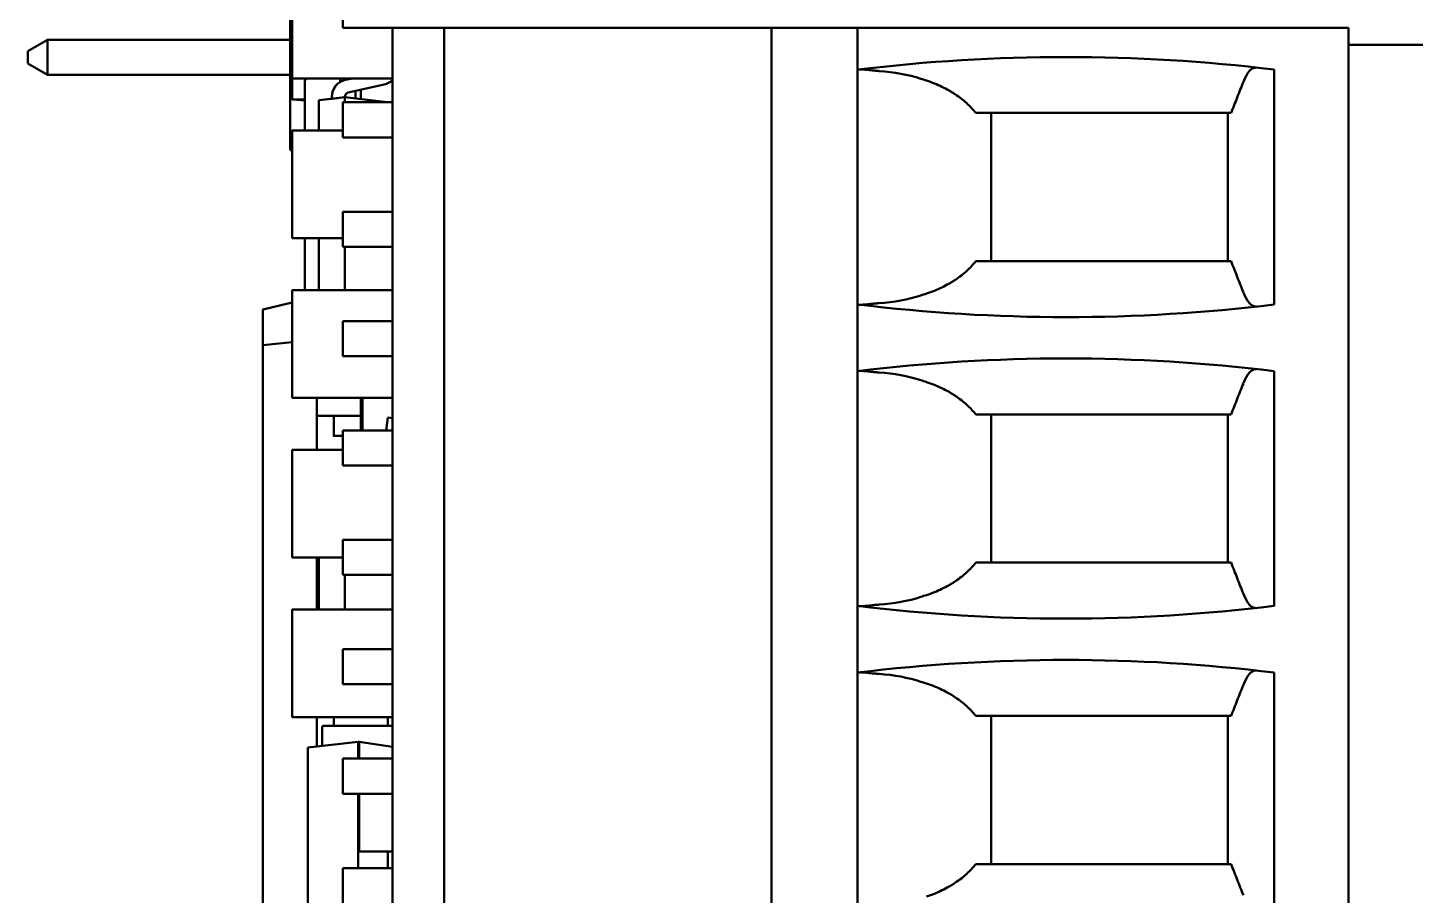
# Model space of a CAD drawing. Header units: millimetres. Extents: x 3137 to 5094, y 789 to 1822.
# Drawn here: x 3502.21 to 3518.32, y 1543.14 to 1553.21 of the extents above; entities that cross this region are included whole.
import ezdxf

# ---------------------------------------------------------------- set-up
doc = ezdxf.new("R2010")
doc.units = ezdxf.units.MM
doc.header["$LTSCALE"] = 1.8
doc.layers.add('외형선(ISO)', color=7, linetype='Continuous', lineweight=50)

msp = doc.modelspace()

# ---------------------------------------------------------------- linework, layer by layer
at = {"layer": '외형선(ISO)'}
for p, q in [((3505.257, 1555.217), (3505.257, 1551.788)), ((3505.277, 1553.868), (3505.277, 1552.628)), ((3505.868, 1553.615), (3505.868, 1553.208)), ((3506.442, 1553.208), (3505.868, 1553.208)), ((3506.442, 1553.211), (3506.742, 1553.211)), ((3506.442, 1539.011), (3506.442, 1553.211)), ((3506.742, 1553.211), (3507.042, 1553.211)), ((3507.042, 1539.011), (3507.042, 1553.211)), ((3507.042, 1553.211), (3510.842, 1553.211)), ((3510.842, 1539.011), (3510.842, 1553.211)), ((3510.842, 1553.211), (3511.342, 1553.211)), ((3511.342, 1553.211), (3511.542, 1553.211)), ((3511.542, 1553.211), (3511.842, 1553.211)), ((3511.842, 1553.211), (3517.542, 1553.211)), ((3511.842, 1553.211), (3511.842, 1539.011)), ((3517.542, 1553.211), (3517.542, 1539.011)), ((3502.209, 1552.94), (3502.437, 1553.072)), ((3502.437, 1553.072), (3502.209, 1552.94)), ((3502.209, 1552.94), (3502.437, 1553.072)), ((3502.437, 1553.072), (3502.209, 1552.94)), ((3502.209, 1552.939), (3502.437, 1553.071)), ((3502.437, 1553.071), (3502.209, 1552.939)), ((3502.209, 1552.939), (3502.437, 1553.071)), ((3502.437, 1553.071), (3502.209, 1552.939)), ((3502.209, 1552.939), (3502.437, 1553.071)), ((3502.437, 1553.071), (3502.209, 1552.939)), ((3505.257, 1553.072), (3502.437, 1553.072)), ((3502.437, 1553.072), (3505.257, 1553.072)), ((3502.437, 1553.071), (3502.437, 1553.072)), ((3505.257, 1553.072), (3502.437, 1553.072)), ((3502.437, 1553.072), (3505.257, 1553.072)), ((3502.437, 1553.072), (3502.437, 1553.072)), ((3502.437, 1553.072), (3502.437, 1553.072)), ((3502.437, 1553.072), (3502.437, 1553.072)), ((3505.257, 1553.071), (3502.437, 1553.071)), ((3502.437, 1553.071), (3505.257, 1553.071)), ((3502.437, 1553.071), (3502.437, 1553.071)), ((3505.257, 1553.071), (3502.437, 1553.071)), ((3502.437, 1553.071), (3505.257, 1553.071)), ((3502.437, 1553.071), (3502.437, 1553.071)), ((3505.257, 1553.071), (3502.437, 1553.071)), ((3502.437, 1553.071), (3502.437, 1553.071)), ((3505.257, 1553.071), (3502.437, 1553.071)), ((3502.437, 1553.071), (3502.437, 1553.071)), ((3502.437, 1553.071), (3502.437, 1553.071)), ((3502.437, 1552.664), (3502.437, 1553.071)), ((3528.742, 1553.011), (3517.542, 1553.011)), ((3502.209, 1552.939), (3502.209, 1552.94)), ((3502.209, 1552.94), (3502.209, 1552.94)), ((3502.209, 1552.94), (3502.209, 1552.94)), ((3502.209, 1552.94), (3502.209, 1552.94)), ((3502.209, 1552.939), (3502.209, 1552.939)), ((3502.209, 1552.939), (3502.209, 1552.939)), ((3502.209, 1552.939), (3502.209, 1552.939)), ((3502.209, 1552.939), (3502.209, 1552.939)), ((3502.209, 1552.796), (3502.209, 1552.939)), ((3502.209, 1552.939), (3502.209, 1552.939)), ((3502.437, 1552.664), (3502.209, 1552.796)), ((3502.437, 1552.664), (3505.257, 1552.664)), ((3516.677, 1552.724), (3516.677, 1549.997)), ((3505.277, 1552.628), (3505.277, 1552.384)), ((3505.282, 1552.623), (3506.442, 1552.623)), ((3505.424, 1552.019), (3505.424, 1552.586)), ((3505.424, 1552.586), (3505.424, 1552.586)), ((3505.488, 1552.623), (3505.448, 1552.616)), ((3505.834, 1552.58), (3505.834, 1552.623)), ((3505.896, 1552.604), (3505.978, 1552.623)), ((3505.896, 1552.604), (3505.979, 1552.623)), ((3505.896, 1552.605), (3505.978, 1552.623)), ((3505.896, 1552.605), (3505.978, 1552.623)), ((3505.896, 1552.605), (3505.977, 1552.623)), ((3505.896, 1552.605), (3505.977, 1552.623)), ((3505.896, 1552.605), (3505.977, 1552.623)), ((3505.896, 1552.605), (3505.977, 1552.623)), ((3505.928, 1552.458), (3506.347, 1552.551)), ((3506.077, 1552.382), (3506.077, 1552.491)), ((3505.424, 1552.379), (3505.282, 1552.379)), ((3505.589, 1552.368), (3505.889, 1552.405)), ((3505.589, 1552.369), (3505.739, 1552.387)), ((3505.589, 1552.368), (3505.589, 1552.369)), ((3505.589, 1552.019), (3505.589, 1552.368)), ((3505.739, 1552.41), (3505.739, 1552.41)), ((3505.739, 1552.409), (3505.739, 1552.41)), ((3505.739, 1552.409), (3505.739, 1552.409)), ((3505.739, 1552.387), (3505.739, 1552.409)), ((3505.739, 1552.409), (3505.739, 1552.409)), ((3505.739, 1552.409), (3505.739, 1552.409)), ((3505.739, 1552.409), (3505.739, 1552.409)), ((3505.739, 1552.409), (3505.739, 1552.409)), ((3505.739, 1552.387), (3505.889, 1552.405)), ((3506.442, 1552.345), (3505.868, 1552.345)), ((3505.868, 1552.345), (3506.442, 1552.345)), ((3505.868, 1552.345), (3505.868, 1551.938)), ((3505.868, 1552.345), (3505.868, 1552.345)), ((3505.868, 1552.345), (3505.868, 1552.345)), ((3505.868, 1552.345), (3505.868, 1552.345)), ((3505.868, 1552.345), (3506.442, 1552.345)), ((3506.442, 1552.345), (3505.868, 1552.345)), ((3505.889, 1552.405), (3505.889, 1552.409)), ((3505.889, 1552.405), (3505.889, 1552.405)), ((3506.383, 1552.345), (3505.889, 1552.405)), ((3506.378, 1552.345), (3505.889, 1552.405)), ((3505.889, 1552.405), (3505.889, 1552.345)), ((3506.014, 1552.39), (3506.014, 1552.477)), ((3513.392, 1550.501), (3513.392, 1552.221)), ((3516.142, 1550.501), (3516.142, 1552.221)), ((3505.277, 1552.014), (3505.277, 1550.774)), ((3505.868, 1552.019), (3505.282, 1552.019)), ((3505.282, 1552.019), (3505.282, 1552.019)), ((3505.282, 1552.019), (3505.868, 1552.019)), ((3506.442, 1551.938), (3505.868, 1551.938)), ((3505.277, 1551.788), (3505.257, 1551.788)), ((3506.442, 1551.075), (3505.868, 1551.075)), ((3505.868, 1551.075), (3506.442, 1551.075)), ((3505.868, 1551.075), (3505.868, 1550.668)), ((3505.868, 1551.075), (3505.868, 1551.075)), ((3505.868, 1551.075), (3505.868, 1551.075)), ((3505.868, 1551.075), (3506.442, 1551.075)), ((3506.442, 1551.075), (3505.868, 1551.075)), ((3505.868, 1551.075), (3505.868, 1551.075)), ((3505.282, 1550.769), (3505.868, 1550.769)), ((3505.424, 1550.165), (3505.424, 1550.769)), ((3505.589, 1550.165), (3505.589, 1550.769)), ((3506.442, 1550.668), (3505.868, 1550.668)), ((3505.889, 1550.668), (3505.889, 1550.165)), ((3505.277, 1550.159), (3505.277, 1548.919)), ((3505.282, 1550.164), (3505.282, 1550.165)), ((3505.282, 1550.165), (3506.442, 1550.165)), ((3506.442, 1550.164), (3505.282, 1550.164)), ((3505.277, 1550.02), (3504.938, 1549.939)), ((3504.94, 1549.941), (3504.938, 1549.939)), ((3504.938, 1549.939), (3504.938, 1549.527)), ((3505.277, 1550.021), (3504.94, 1549.941)), ((3506.442, 1549.805), (3505.868, 1549.805)), ((3505.868, 1549.805), (3506.442, 1549.805)), ((3505.868, 1549.805), (3505.868, 1549.398)), ((3505.868, 1549.805), (3505.868, 1549.805)), ((3505.868, 1549.805), (3505.868, 1549.805)), ((3505.868, 1549.805), (3506.442, 1549.805)), ((3506.442, 1549.805), (3505.868, 1549.805)), ((3505.868, 1549.805), (3505.868, 1549.805)), ((3505.277, 1549.56), (3504.938, 1549.527)), ((3504.938, 1549.527), (3504.938, 1540.651)), ((3506.442, 1549.398), (3505.868, 1549.398)), ((3516.677, 1549.224), (3516.677, 1546.497)), ((3505.282, 1548.914), (3506.442, 1548.914)), ((3505.563, 1548.714), (3505.563, 1548.914)), ((3506.077, 1548.914), (3506.077, 1548.535)), ((3506.096, 1548.535), (3506.096, 1548.914)), ((3505.563, 1548.713), (3505.563, 1548.465)), ((3505.713, 1548.704), (3506.077, 1548.704)), ((3505.763, 1548.704), (3505.763, 1548.474)), ((3506.369, 1548.535), (3506.39, 1548.684)), ((3506.39, 1548.685), (3506.442, 1548.677)), ((3506.39, 1548.685), (3506.39, 1548.685)), ((3506.39, 1548.685), (3506.442, 1548.677)), ((3506.39, 1548.684), (3506.39, 1548.685)), ((3506.39, 1548.684), (3506.442, 1548.677)), ((3506.39, 1548.684), (3506.39, 1548.684)), ((3506.39, 1548.684), (3506.442, 1548.677)), ((3506.39, 1548.684), (3506.442, 1548.677)), ((3506.39, 1548.684), (3506.39, 1548.684)), ((3506.39, 1548.684), (3506.442, 1548.677)), ((3506.39, 1548.684), (3506.39, 1548.684)), ((3506.39, 1548.684), (3506.442, 1548.677)), ((3506.39, 1548.684), (3506.39, 1548.684)), ((3506.39, 1548.684), (3506.442, 1548.677)), ((3506.39, 1548.684), (3506.39, 1548.684)), ((3513.392, 1547.001), (3513.392, 1548.721)), ((3516.142, 1547.001), (3516.142, 1548.721)), ((3505.563, 1548.31), (3505.563, 1548.464)), ((3505.566, 1548.471), (3505.566, 1548.471)), ((3505.834, 1548.474), (3505.868, 1548.474)), ((3506.442, 1548.535), (3505.868, 1548.535)), ((3505.868, 1548.535), (3506.442, 1548.535)), ((3505.868, 1548.535), (3505.868, 1548.128)), ((3505.868, 1548.535), (3505.868, 1548.535)), ((3505.868, 1548.535), (3506.442, 1548.535)), ((3506.442, 1548.535), (3505.868, 1548.535)), ((3505.868, 1548.535), (3505.868, 1548.535)), ((3505.868, 1548.535), (3505.868, 1548.535)), ((3505.277, 1548.305), (3505.277, 1547.065)), ((3505.868, 1548.31), (3505.282, 1548.31)), ((3505.282, 1548.31), (3505.282, 1548.31)), ((3505.282, 1548.31), (3505.868, 1548.31)), ((3506.442, 1548.128), (3505.868, 1548.128)), ((3506.442, 1547.265), (3505.868, 1547.265)), ((3505.868, 1547.265), (3506.442, 1547.265)), ((3505.868, 1547.265), (3505.868, 1546.858)), ((3505.868, 1547.265), (3505.868, 1547.265)), ((3505.868, 1547.265), (3506.442, 1547.265)), ((3506.442, 1547.265), (3505.868, 1547.265)), ((3505.868, 1547.265), (3505.868, 1547.265)), ((3505.868, 1547.265), (3505.868, 1547.265)), ((3505.282, 1547.06), (3505.868, 1547.06)), ((3505.563, 1547.06), (3505.563, 1546.456)), ((3505.589, 1546.456), (3505.589, 1547.06)), ((3506.442, 1546.858), (3505.868, 1546.858)), ((3505.889, 1546.858), (3505.889, 1546.456)), ((3505.277, 1546.451), (3505.277, 1545.211)), ((3506.442, 1546.456), (3505.282, 1546.456)), ((3505.282, 1546.456), (3506.442, 1546.456)), ((3505.282, 1546.456), (3505.282, 1546.456)), ((3505.769, 1546.452), (3505.769, 1546.452)), ((3505.889, 1546.456), (3505.889, 1546.456)), ((3506.034, 1546.452), (3506.034, 1546.452)), ((3506.442, 1545.995), (3505.868, 1545.995)), ((3505.868, 1545.995), (3506.442, 1545.995)), ((3505.868, 1545.995), (3505.868, 1545.588)), ((3505.868, 1545.995), (3505.868, 1545.995)), ((3505.868, 1545.995), (3506.442, 1545.995)), ((3506.442, 1545.995), (3505.868, 1545.995)), ((3505.868, 1545.995), (3505.868, 1545.995)), ((3505.868, 1545.995), (3505.868, 1545.995)), ((3516.677, 1545.724), (3516.677, 1542.997)), ((3506.442, 1545.588), (3505.868, 1545.588)), ((3506.442, 1545.206), (3505.282, 1545.206)), ((3505.563, 1545.206), (3505.563, 1544.867)), ((3505.627, 1545.091), (3505.627, 1545.09)), ((3505.627, 1544.874), (3505.627, 1545.09)), ((3506.442, 1545.107), (3505.643, 1545.107)), ((3505.643, 1545.107), (3505.643, 1545.107)), ((3506.442, 1545.107), (3505.643, 1545.107)), ((3505.643, 1545.106), (3506.442, 1545.106)), ((3505.643, 1545.106), (3505.643, 1545.106)), ((3505.763, 1545.206), (3505.763, 1545.107)), ((3506.388, 1545.206), (3506.388, 1545.107)), ((3506.39, 1545.107), (3506.39, 1545.206)), ((3513.392, 1543.501), (3513.392, 1545.221)), ((3516.142, 1543.501), (3516.142, 1545.221)), ((3505.459, 1544.856), (3506.043, 1544.92)), ((3506.043, 1544.92), (3505.459, 1544.856)), ((3506.056, 1544.92), (3506.043, 1544.92)), ((3506.043, 1544.92), (3506.043, 1544.725)), ((3506.043, 1544.92), (3506.056, 1544.92)), ((3506.043, 1544.92), (3506.043, 1544.92)), ((3506.056, 1544.92), (3506.442, 1544.861)), ((3506.056, 1544.92), (3506.056, 1544.725)), ((3506.056, 1544.92), (3506.056, 1544.92)), ((3506.442, 1544.861), (3506.056, 1544.92)), ((3505.459, 1541.984), (3505.459, 1544.856)), ((3505.459, 1544.856), (3505.459, 1544.856)), ((3506.442, 1544.725), (3505.868, 1544.725)), ((3505.868, 1544.725), (3506.442, 1544.725)), ((3505.868, 1544.725), (3505.868, 1544.318)), ((3505.868, 1544.725), (3505.868, 1544.725)), ((3505.868, 1544.725), (3506.442, 1544.725)), ((3506.442, 1544.725), (3505.868, 1544.725)), ((3505.868, 1544.725), (3505.868, 1544.725)), ((3505.868, 1544.725), (3505.868, 1544.725)), ((3506.442, 1544.318), (3505.868, 1544.318)), ((3506.043, 1544.318), (3506.043, 1543.645)), ((3506.056, 1544.318), (3506.056, 1543.645)), ((3506.056, 1543.645), (3506.043, 1543.645)), ((3506.043, 1543.455), (3506.043, 1543.645)), ((3506.193, 1543.645), (3506.056, 1543.645)), ((3506.442, 1543.645), (3506.389, 1543.645)), ((3506.389, 1543.455), (3506.389, 1543.645)), ((3506.442, 1543.455), (3505.868, 1543.455)), ((3505.868, 1543.455), (3506.442, 1543.455)), ((3505.868, 1543.455), (3505.868, 1543.048)), ((3505.868, 1543.455), (3505.868, 1543.455)), ((3505.868, 1543.455), (3506.442, 1543.455)), ((3506.442, 1543.455), (3505.868, 1543.455)), ((3505.868, 1543.455), (3505.868, 1543.455)), ((3505.868, 1543.455), (3505.868, 1543.455))]:
    msp.add_line(p, q, dxfattribs=at)
for centre, radius, start, end in [((3514.262, 1532.871), 20, 83.062, 96.9498), ((3505.282, 1552.628), 0.005, 180, 270.0199), ((3505.454, 1552.586), 0.03, 100, 180), ((3505.939, 1552.409), 0.2, 102.5361, 180), ((3505.939, 1552.409), 0.2, 102.5361, 180), ((3505.939, 1552.409), 0.2, 102.5361, 180), ((3505.939, 1552.409), 0.2, 102.5361, 180), ((3505.939, 1552.41), 0.2, 102.5361, 180), ((3505.939, 1552.41), 0.2, 102.5361, 180), ((3505.939, 1552.409), 0.2, 102.5361, 180), ((3505.939, 1552.409), 0.2, 102.5361, 180), ((3506.304, 1552.746), 0.2, 282.5361, 313.477), ((3505.939, 1552.409), 0.05, 102.5361, 180), ((3505.282, 1550.774), 0.005, 180, 270.0199), ((3514.262, 1569.851), 20, 263.0502, 276.938), ((3514.262, 1529.371), 20, 83.062, 96.9498), ((3505.282, 1548.919), 0.005, 180, 270.0199), ((3505.573, 1548.464), 0.01, 134.6371, 179.9989), ((3505.282, 1547.065), 0.005, 180, 270.0199), ((3505.282, 1546.451), 0.005, 90, 180.0142), ((3514.262, 1566.351), 20, 263.0502, 276.938), ((3514.262, 1525.871), 20, 83.062, 96.9498), ((3505.643, 1545.091), 0.016, 90, 180), ((3505.643, 1545.09), 0.016, 90, 180)]:
    msp.add_arc(centre, radius, start, end, dxfattribs=at)
for centre, major_axis, ratio, start_param, end_param in [((3511.681, 1551.599), (-1.662, -0.285), 0.648616, 4.035739, 4.353534), ((3516.474, 1551.741), (-0.008, 1.007), 0.265469, 6.251531, 6.862917), ((3505.013, 1532.871), (-22.877, 0), 0.914642, 4.372426, 4.375396), ((3751.7, 1799.939), (-246.418, -247.56), 0.000134, 0.000154, 0.001655), ((3511.681, 1551.122), (-1.662, 0.285), 0.648616, 1.929651, 2.247447), ((3505.013, 1569.851), (-22.877, 0), 0.914642, 1.907789, 1.910759), ((3516.474, 1550.98), (-0.008, -1.007), 0.265469, 5.703454, 6.31484), ((3511.681, 1548.099), (-1.662, -0.285), 0.648616, 4.035739, 4.353534), ((3505.013, 1529.371), (-22.877, 0), 0.914642, 4.372426, 4.375396), ((3516.474, 1548.241), (-0.008, 1.007), 0.265469, 6.251531, 6.862917), ((3511.681, 1547.622), (-1.662, 0.285), 0.648616, 1.929651, 2.247447), ((3505.013, 1566.351), (-22.877, 0), 0.914642, 1.907789, 1.910759), ((3516.474, 1547.48), (-0.008, -1.007), 0.265469, 5.703454, 6.31484), ((3516.474, 1544.741), (-0.008, 1.007), 0.265469, 6.251531, 6.862917), ((3511.681, 1544.599), (-1.662, -0.285), 0.648616, 4.035739, 4.353534), ((3505.013, 1525.871), (-22.877, 0), 0.914642, 4.372426, 4.375396)]:
    msp.add_ellipse(centre, major_axis=major_axis, ratio=ratio, start_param=start_param, end_param=end_param, dxfattribs=at)
for points, knots in [([(3512.092, 1552.708), (3512.078, 1552.709), (3512.064, 1552.71), (3512.051, 1552.712), (3512.045, 1552.712), (3512.039, 1552.713), (3512.032, 1552.713), (3512.026, 1552.714), (3512.02, 1552.714), (3512.014, 1552.715), (3512.002, 1552.716), (3511.991, 1552.717), (3511.98, 1552.719), (3511.969, 1552.72), (3511.958, 1552.721), (3511.948, 1552.722), (3511.939, 1552.723), (3511.929, 1552.724), (3511.921, 1552.725), (3511.916, 1552.725), (3511.912, 1552.725), (3511.908, 1552.726), (3511.904, 1552.726), (3511.901, 1552.726), (3511.897, 1552.726), (3511.89, 1552.727), (3511.883, 1552.727), (3511.877, 1552.727), (3511.871, 1552.727), (3511.866, 1552.727), (3511.862, 1552.726)], [0.125716, 0.125716, 0.125716, 0.125716, 0.1735105, 0.1735105, 0.1735105, 0.1972868, 0.1972868, 0.1972868, 0.2211022, 0.2211022, 0.2211022, 0.2689459, 0.2689459, 0.2689459, 0.3168849, 0.3168849, 0.3168849, 0.3646899, 0.3646899, 0.3646899, 0.3884782, 0.3884782, 0.3884782, 0.4122764, 0.4122764, 0.4122764, 0.46011, 0.46011, 0.46011, 0.5080516, 0.5080516, 0.5080516, 0.5080516]), ([(3512.642, 1552.597), (3512.674, 1552.587), (3512.705, 1552.576), (3512.735, 1552.564), (3512.765, 1552.552), (3512.794, 1552.539), (3512.822, 1552.525), (3512.851, 1552.512), (3512.878, 1552.497), (3512.904, 1552.483), (3512.917, 1552.475), (3512.929, 1552.468), (3512.942, 1552.46), (3512.954, 1552.452), (3512.966, 1552.444), (3512.978, 1552.436), (3513.002, 1552.42), (3513.025, 1552.404), (3513.047, 1552.386), (3513.069, 1552.369), (3513.089, 1552.352), (3513.109, 1552.334), (3513.129, 1552.316), (3513.148, 1552.297), (3513.165, 1552.278), (3513.183, 1552.259), (3513.199, 1552.24), (3513.215, 1552.221)], [0.1451984, 0.1451984, 0.1451984, 0.1451984, 0.2603351, 0.2603351, 0.2603351, 0.3755929, 0.3755929, 0.3755929, 0.4905301, 0.4905301, 0.4905301, 0.5477255, 0.5477255, 0.5477255, 0.6048945, 0.6048945, 0.6048945, 0.7195328, 0.7195328, 0.7195328, 0.8344442, 0.8344442, 0.8344442, 0.9494087, 0.9494087, 0.9494087, 1.0641462, 1.0641462, 1.0641462, 1.0641462]), ([(3516.321, 1552.582), (3516.309, 1552.552), (3516.297, 1552.522), (3516.285, 1552.492), (3516.273, 1552.462), (3516.261, 1552.432), (3516.249, 1552.402), (3516.238, 1552.371), (3516.226, 1552.341), (3516.214, 1552.311), (3516.202, 1552.281), (3516.19, 1552.251), (3516.178, 1552.221)], [27.3487746, 27.3487746, 27.3487746, 27.3487746, 27.5141397, 27.5141397, 27.5141397, 27.6795053, 27.6795053, 27.6795053, 27.8448716, 27.8448716, 27.8448716, 28.0102384, 28.0102384, 28.0102384, 28.0102384]), ([(3505.282, 1552.379), (3505.28, 1552.379), (3505.279, 1552.38), (3505.278, 1552.381), (3505.278, 1552.382), (3505.277, 1552.382), (3505.277, 1552.383), (3505.277, 1552.383), (3505.277, 1552.383), (3505.277, 1552.384), (3505.277, 1552.384), (3505.277, 1552.384), (3505.277, 1552.384), (3505.277, 1552.384), (3505.277, 1552.384), (3505.277, 1552.384), (3505.277, 1552.384), (3505.277, 1552.384), (3505.277, 1552.384), (3505.277, 1552.384), (3505.277, 1552.384), (3505.277, 1552.384)], [0.0000000028, 0.0000000028, 0.0000000028, 0.0000000028, 0.0004738719, 0.0004738719, 0.0004738719, 0.0007108064, 0.0007108064, 0.0007108064, 0.0008292737, 0.0008292737, 0.0008292737, 0.0008885073, 0.0008885073, 0.0008885073, 0.0009181242, 0.0009181242, 0.0009181242, 0.0009329326, 0.0009329326, 0.0009329326, 0.000947741, 0.000947741, 0.000947741, 0.000947741]), ([(3505.424, 1552.369), (3505.408, 1552.37), (3505.392, 1552.371), (3505.359, 1552.373), (3505.343, 1552.375), (3505.321, 1552.376), (3505.316, 1552.376), (3505.307, 1552.377), (3505.303, 1552.377), (3505.298, 1552.378), (3505.296, 1552.378), (3505.291, 1552.378), (3505.29, 1552.379), (3505.287, 1552.379), (3505.286, 1552.379), (3505.283, 1552.379), (3505.282, 1552.379), (3505.281, 1552.379), (3505.281, 1552.379), (3505.281, 1552.379)], [0.11674387, 0.11674387, 0.11674387, 0.11674387, 0.1215643, 0.1215643, 0.12650884, 0.12650884, 0.12804141, 0.12804141, 0.12943675, 0.12943675, 0.13022654, 0.13022654, 0.13182033, 0.13182033, 0.13339101, 0.13339101, 0.13738455, 0.13738455, 0.13781605, 0.13781605, 0.13781605, 0.13781605]), ([(3505.282, 1552.019), (3505.28, 1552.019), (3505.279, 1552.018), (3505.278, 1552.017), (3505.278, 1552.016), (3505.277, 1552.016), (3505.277, 1552.015), (3505.277, 1552.015), (3505.277, 1552.015), (3505.277, 1552.014), (3505.277, 1552.014), (3505.277, 1552.014), (3505.277, 1552.014), (3505.277, 1552.014), (3505.277, 1552.014), (3505.277, 1552.014), (3505.277, 1552.014), (3505.277, 1552.014), (3505.277, 1552.014), (3505.277, 1552.014), (3505.277, 1552.014), (3505.277, 1552.014)], [0.0000000028, 0.0000000028, 0.0000000028, 0.0000000028, 0.0004738719, 0.0004738719, 0.0004738719, 0.0007108064, 0.0007108064, 0.0007108064, 0.0008292737, 0.0008292737, 0.0008292737, 0.0008885073, 0.0008885073, 0.0008885073, 0.0009181242, 0.0009181242, 0.0009181242, 0.0009329326, 0.0009329326, 0.0009329326, 0.000947741, 0.000947741, 0.000947741, 0.000947741]), ([(3513.215, 1550.501), (3513.199, 1550.481), (3513.183, 1550.462), (3513.165, 1550.443), (3513.148, 1550.424), (3513.129, 1550.406), (3513.109, 1550.388), (3513.089, 1550.37), (3513.069, 1550.352), (3513.047, 1550.335), (3513.025, 1550.318), (3513.002, 1550.301), (3512.978, 1550.285), (3512.966, 1550.277), (3512.954, 1550.269), (3512.942, 1550.261), (3512.929, 1550.254), (3512.917, 1550.246), (3512.904, 1550.239), (3512.878, 1550.224), (3512.851, 1550.21), (3512.822, 1550.196), (3512.794, 1550.182), (3512.765, 1550.17), (3512.735, 1550.157), (3512.705, 1550.145), (3512.674, 1550.134), (3512.642, 1550.124)], [0.5896293, 0.5896293, 0.5896293, 0.5896293, 0.7043669, 0.7043669, 0.7043669, 0.8193314, 0.8193314, 0.8193314, 0.9342428, 0.9342428, 0.9342428, 1.048881, 1.048881, 1.048881, 1.1060499, 1.1060499, 1.1060499, 1.1632454, 1.1632454, 1.1632454, 1.2781827, 1.2781827, 1.2781827, 1.3934405, 1.3934405, 1.3934405, 1.5085772, 1.5085772, 1.5085772, 1.5085772]), ([(3516.178, 1550.501), (3516.19, 1550.47), (3516.202, 1550.44), (3516.214, 1550.41), (3516.226, 1550.38), (3516.238, 1550.35), (3516.249, 1550.32), (3516.261, 1550.289), (3516.273, 1550.259), (3516.285, 1550.229), (3516.297, 1550.199), (3516.309, 1550.169), (3516.321, 1550.139)], [11.3358505, 11.3358505, 11.3358505, 11.3358505, 11.5012174, 11.5012174, 11.5012174, 11.6665836, 11.6665836, 11.6665836, 11.8319493, 11.8319493, 11.8319493, 11.9973143, 11.9973143, 11.9973143, 11.9973143]), ([(3505.282, 1550.164), (3505.28, 1550.164), (3505.279, 1550.164), (3505.278, 1550.163), (3505.278, 1550.162), (3505.277, 1550.162), (3505.277, 1550.161), (3505.277, 1550.161), (3505.277, 1550.161), (3505.277, 1550.16), (3505.277, 1550.16), (3505.277, 1550.16), (3505.277, 1550.16), (3505.277, 1550.16), (3505.277, 1550.16), (3505.277, 1550.16), (3505.277, 1550.16), (3505.277, 1550.16), (3505.277, 1550.16), (3505.277, 1550.16), (3505.277, 1550.16), (3505.277, 1550.159)], [0.0000000028, 0.0000000028, 0.0000000028, 0.0000000028, 0.0004738719, 0.0004738719, 0.0004738719, 0.0007108064, 0.0007108064, 0.0007108064, 0.0008292737, 0.0008292737, 0.0008292737, 0.0008885073, 0.0008885073, 0.0008885073, 0.0009181242, 0.0009181242, 0.0009181242, 0.0009329326, 0.0009329326, 0.0009329326, 0.000947741, 0.000947741, 0.000947741, 0.000947741]), ([(3511.862, 1549.995), (3511.866, 1549.995), (3511.871, 1549.994), (3511.877, 1549.994), (3511.883, 1549.994), (3511.89, 1549.994), (3511.897, 1549.995), (3511.901, 1549.995), (3511.904, 1549.995), (3511.908, 1549.996), (3511.912, 1549.996), (3511.916, 1549.996), (3511.921, 1549.997), (3511.929, 1549.997), (3511.939, 1549.998), (3511.948, 1549.999), (3511.958, 1550), (3511.969, 1550.001), (3511.98, 1550.003), (3511.991, 1550.004), (3512.002, 1550.005), (3512.014, 1550.006), (3512.02, 1550.007), (3512.026, 1550.007), (3512.032, 1550.008), (3512.039, 1550.009), (3512.045, 1550.009), (3512.051, 1550.01), (3512.064, 1550.011), (3512.078, 1550.012), (3512.092, 1550.013)], [0.0672172, 0.0672172, 0.0672172, 0.0672172, 0.1151588, 0.1151588, 0.1151588, 0.1629924, 0.1629924, 0.1629924, 0.1867906, 0.1867906, 0.1867906, 0.2105789, 0.2105789, 0.2105789, 0.2583839, 0.2583839, 0.2583839, 0.3063229, 0.3063229, 0.3063229, 0.3541665, 0.3541665, 0.3541665, 0.377982, 0.377982, 0.377982, 0.4017583, 0.4017583, 0.4017583, 0.4495528, 0.4495528, 0.4495528, 0.4495528]), ([(3512.092, 1549.208), (3512.078, 1549.209), (3512.064, 1549.21), (3512.051, 1549.212), (3512.045, 1549.212), (3512.039, 1549.213), (3512.032, 1549.213), (3512.026, 1549.214), (3512.02, 1549.214), (3512.014, 1549.215), (3512.002, 1549.216), (3511.991, 1549.217), (3511.98, 1549.219), (3511.969, 1549.22), (3511.958, 1549.221), (3511.948, 1549.222), (3511.939, 1549.223), (3511.929, 1549.224), (3511.921, 1549.225), (3511.916, 1549.225), (3511.912, 1549.225), (3511.908, 1549.226), (3511.904, 1549.226), (3511.901, 1549.226), (3511.897, 1549.226), (3511.89, 1549.227), (3511.883, 1549.227), (3511.877, 1549.227), (3511.871, 1549.227), (3511.866, 1549.227), (3511.862, 1549.226)], [0.125716, 0.125716, 0.125716, 0.125716, 0.1735105, 0.1735105, 0.1735105, 0.1972868, 0.1972868, 0.1972868, 0.2211022, 0.2211022, 0.2211022, 0.2689459, 0.2689459, 0.2689459, 0.3168849, 0.3168849, 0.3168849, 0.3646899, 0.3646899, 0.3646899, 0.3884782, 0.3884782, 0.3884782, 0.4122764, 0.4122764, 0.4122764, 0.46011, 0.46011, 0.46011, 0.5080516, 0.5080516, 0.5080516, 0.5080516]), ([(3512.642, 1549.097), (3512.674, 1549.087), (3512.705, 1549.076), (3512.735, 1549.064), (3512.765, 1549.052), (3512.794, 1549.039), (3512.822, 1549.025), (3512.851, 1549.012), (3512.878, 1548.997), (3512.904, 1548.983), (3512.917, 1548.975), (3512.929, 1548.968), (3512.942, 1548.96), (3512.954, 1548.952), (3512.966, 1548.944), (3512.978, 1548.936), (3513.002, 1548.92), (3513.025, 1548.904), (3513.047, 1548.886), (3513.069, 1548.869), (3513.089, 1548.852), (3513.109, 1548.834), (3513.129, 1548.816), (3513.148, 1548.797), (3513.165, 1548.778), (3513.183, 1548.759), (3513.199, 1548.74), (3513.215, 1548.721)], [0.1451984, 0.1451984, 0.1451984, 0.1451984, 0.2603351, 0.2603351, 0.2603351, 0.3755929, 0.3755929, 0.3755929, 0.4905301, 0.4905301, 0.4905301, 0.5477255, 0.5477255, 0.5477255, 0.6048945, 0.6048945, 0.6048945, 0.7195328, 0.7195328, 0.7195328, 0.8344442, 0.8344442, 0.8344442, 0.9494087, 0.9494087, 0.9494087, 1.0641462, 1.0641462, 1.0641462, 1.0641462]), ([(3516.321, 1549.082), (3516.309, 1549.052), (3516.297, 1549.022), (3516.285, 1548.992), (3516.273, 1548.962), (3516.261, 1548.932), (3516.249, 1548.902), (3516.238, 1548.871), (3516.226, 1548.841), (3516.214, 1548.811), (3516.202, 1548.781), (3516.19, 1548.751), (3516.178, 1548.721)], [27.3487746, 27.3487746, 27.3487746, 27.3487746, 27.5141397, 27.5141397, 27.5141397, 27.6795053, 27.6795053, 27.6795053, 27.8448716, 27.8448716, 27.8448716, 28.0102384, 28.0102384, 28.0102384, 28.0102384]), ([(3505.713, 1548.704), (3505.694, 1548.704), (3505.674, 1548.704), (3505.641, 1548.704), (3505.625, 1548.704), (3505.601, 1548.704), (3505.591, 1548.704), (3505.577, 1548.704), (3505.574, 1548.704), (3505.573, 1548.704), (3505.573, 1548.704), (3505.573, 1548.704), (3505.573, 1548.704), (3505.573, 1548.704), (3505.572, 1548.704), (3505.572, 1548.704), (3505.572, 1548.704), (3505.572, 1548.704), (3505.572, 1548.704), (3505.571, 1548.704), (3505.571, 1548.704), (3505.569, 1548.704), (3505.568, 1548.705), (3505.567, 1548.706), (3505.566, 1548.707), (3505.565, 1548.708), (3505.564, 1548.709), (3505.563, 1548.711), (3505.563, 1548.712), (3505.563, 1548.713), (3505.563, 1548.714), (3505.563, 1548.714)], [0, 0, 0, 0, 0.0061646, 0.0061646, 0.01221489, 0.01221489, 0.01826944, 0.01826944, 0.02432359, 0.02432359, 0.0245472, 0.0245472, 0.02463135, 0.02463135, 0.02466983, 0.02466983, 0.02468896, 0.02468896, 0.0247276, 0.0247276, 0.02488285, 0.02488285, 0.0251908, 0.0251908, 0.02550307, 0.02550307, 0.02582185, 0.02582185, 0.02614048, 0.02614048, 0.0261908, 0.0261908, 0.0261908, 0.0261908]), ([(3505.753, 1548.474), (3505.753, 1548.474), (3505.753, 1548.474), (3505.753, 1548.474), (3505.753, 1548.474), (3505.754, 1548.474), (3505.754, 1548.474), (3505.757, 1548.474), (3505.761, 1548.474), (3505.773, 1548.474), (3505.78, 1548.474), (3505.797, 1548.474), (3505.807, 1548.474), (3505.823, 1548.474), (3505.829, 1548.474), (3505.834, 1548.474)], [0.00177167, 0.00177167, 0.00177167, 0.00177167, 0.0017938, 0.0017938, 0.00224512, 0.00224512, 0.00360109, 0.00360109, 0.00706667, 0.00706667, 0.01056814, 0.01056814, 0.01407268, 0.01407268, 0.01581527, 0.01581527, 0.01581527, 0.01581527]), ([(3505.282, 1548.31), (3505.28, 1548.31), (3505.279, 1548.309), (3505.278, 1548.308), (3505.278, 1548.308), (3505.277, 1548.307), (3505.277, 1548.307), (3505.277, 1548.307), (3505.277, 1548.306), (3505.277, 1548.306), (3505.277, 1548.306), (3505.277, 1548.306), (3505.277, 1548.306), (3505.277, 1548.306), (3505.277, 1548.306), (3505.277, 1548.305), (3505.277, 1548.305), (3505.277, 1548.305), (3505.277, 1548.305), (3505.277, 1548.305), (3505.277, 1548.305), (3505.277, 1548.305)], [0.0000000028, 0.0000000028, 0.0000000028, 0.0000000028, 0.0004738719, 0.0004738719, 0.0004738719, 0.0007108064, 0.0007108064, 0.0007108064, 0.0008292737, 0.0008292737, 0.0008292737, 0.0008885073, 0.0008885073, 0.0008885073, 0.0009181242, 0.0009181242, 0.0009181242, 0.0009329326, 0.0009329326, 0.0009329326, 0.000947741, 0.000947741, 0.000947741, 0.000947741]), ([(3513.215, 1547.001), (3513.199, 1546.981), (3513.183, 1546.962), (3513.165, 1546.943), (3513.148, 1546.924), (3513.129, 1546.906), (3513.109, 1546.888), (3513.089, 1546.87), (3513.069, 1546.852), (3513.047, 1546.835), (3513.025, 1546.818), (3513.002, 1546.801), (3512.978, 1546.785), (3512.966, 1546.777), (3512.954, 1546.769), (3512.942, 1546.761), (3512.929, 1546.754), (3512.917, 1546.746), (3512.904, 1546.739), (3512.878, 1546.724), (3512.851, 1546.71), (3512.822, 1546.696), (3512.794, 1546.682), (3512.765, 1546.67), (3512.735, 1546.657), (3512.705, 1546.645), (3512.674, 1546.634), (3512.642, 1546.624)], [0.5896293, 0.5896293, 0.5896293, 0.5896293, 0.7043669, 0.7043669, 0.7043669, 0.8193314, 0.8193314, 0.8193314, 0.9342428, 0.9342428, 0.9342428, 1.048881, 1.048881, 1.048881, 1.1060499, 1.1060499, 1.1060499, 1.1632454, 1.1632454, 1.1632454, 1.2781827, 1.2781827, 1.2781827, 1.3934405, 1.3934405, 1.3934405, 1.5085772, 1.5085772, 1.5085772, 1.5085772]), ([(3516.178, 1547.001), (3516.19, 1546.97), (3516.202, 1546.94), (3516.214, 1546.91), (3516.226, 1546.88), (3516.238, 1546.85), (3516.249, 1546.82), (3516.261, 1546.789), (3516.273, 1546.759), (3516.285, 1546.729), (3516.297, 1546.699), (3516.309, 1546.669), (3516.321, 1546.639)], [11.3358505, 11.3358505, 11.3358505, 11.3358505, 11.5012174, 11.5012174, 11.5012174, 11.6665836, 11.6665836, 11.6665836, 11.8319493, 11.8319493, 11.8319493, 11.9973143, 11.9973143, 11.9973143, 11.9973143]), ([(3511.862, 1546.495), (3511.866, 1546.495), (3511.871, 1546.494), (3511.877, 1546.494), (3511.883, 1546.494), (3511.89, 1546.494), (3511.897, 1546.495), (3511.901, 1546.495), (3511.904, 1546.495), (3511.908, 1546.496), (3511.912, 1546.496), (3511.916, 1546.496), (3511.921, 1546.497), (3511.929, 1546.497), (3511.939, 1546.498), (3511.948, 1546.499), (3511.958, 1546.5), (3511.969, 1546.501), (3511.98, 1546.503), (3511.991, 1546.504), (3512.002, 1546.505), (3512.014, 1546.506), (3512.02, 1546.507), (3512.026, 1546.507), (3512.032, 1546.508), (3512.039, 1546.509), (3512.045, 1546.509), (3512.051, 1546.51), (3512.064, 1546.511), (3512.078, 1546.512), (3512.092, 1546.513)], [0.0672172, 0.0672172, 0.0672172, 0.0672172, 0.1151588, 0.1151588, 0.1151588, 0.1629924, 0.1629924, 0.1629924, 0.1867906, 0.1867906, 0.1867906, 0.2105789, 0.2105789, 0.2105789, 0.2583839, 0.2583839, 0.2583839, 0.3063229, 0.3063229, 0.3063229, 0.3541665, 0.3541665, 0.3541665, 0.377982, 0.377982, 0.377982, 0.4017583, 0.4017583, 0.4017583, 0.4495528, 0.4495528, 0.4495528, 0.4495528]), ([(3512.092, 1545.708), (3512.078, 1545.709), (3512.064, 1545.71), (3512.051, 1545.712), (3512.045, 1545.712), (3512.039, 1545.713), (3512.032, 1545.713), (3512.026, 1545.714), (3512.02, 1545.714), (3512.014, 1545.715), (3512.002, 1545.716), (3511.991, 1545.717), (3511.98, 1545.719), (3511.969, 1545.72), (3511.958, 1545.721), (3511.948, 1545.722), (3511.939, 1545.723), (3511.929, 1545.724), (3511.921, 1545.725), (3511.916, 1545.725), (3511.912, 1545.725), (3511.908, 1545.726), (3511.904, 1545.726), (3511.901, 1545.726), (3511.897, 1545.726), (3511.89, 1545.727), (3511.883, 1545.727), (3511.877, 1545.727), (3511.871, 1545.727), (3511.866, 1545.727), (3511.862, 1545.726)], [0.125716, 0.125716, 0.125716, 0.125716, 0.1735105, 0.1735105, 0.1735105, 0.1972868, 0.1972868, 0.1972868, 0.2211022, 0.2211022, 0.2211022, 0.2689459, 0.2689459, 0.2689459, 0.3168849, 0.3168849, 0.3168849, 0.3646899, 0.3646899, 0.3646899, 0.3884782, 0.3884782, 0.3884782, 0.4122764, 0.4122764, 0.4122764, 0.46011, 0.46011, 0.46011, 0.5080516, 0.5080516, 0.5080516, 0.5080516]), ([(3512.642, 1545.597), (3512.674, 1545.587), (3512.705, 1545.576), (3512.735, 1545.564), (3512.765, 1545.552), (3512.794, 1545.539), (3512.822, 1545.525), (3512.851, 1545.512), (3512.878, 1545.497), (3512.904, 1545.483), (3512.917, 1545.475), (3512.929, 1545.468), (3512.942, 1545.46), (3512.954, 1545.452), (3512.966, 1545.444), (3512.978, 1545.436), (3513.002, 1545.42), (3513.025, 1545.404), (3513.047, 1545.386), (3513.069, 1545.369), (3513.089, 1545.352), (3513.109, 1545.334), (3513.129, 1545.316), (3513.148, 1545.297), (3513.165, 1545.278), (3513.183, 1545.259), (3513.199, 1545.24), (3513.215, 1545.221)], [0.1451984, 0.1451984, 0.1451984, 0.1451984, 0.2603351, 0.2603351, 0.2603351, 0.3755929, 0.3755929, 0.3755929, 0.4905301, 0.4905301, 0.4905301, 0.5477255, 0.5477255, 0.5477255, 0.6048945, 0.6048945, 0.6048945, 0.7195328, 0.7195328, 0.7195328, 0.8344442, 0.8344442, 0.8344442, 0.9494087, 0.9494087, 0.9494087, 1.0641462, 1.0641462, 1.0641462, 1.0641462]), ([(3516.321, 1545.582), (3516.309, 1545.552), (3516.297, 1545.522), (3516.285, 1545.492), (3516.273, 1545.462), (3516.261, 1545.432), (3516.249, 1545.402), (3516.238, 1545.371), (3516.226, 1545.341), (3516.214, 1545.311), (3516.202, 1545.281), (3516.19, 1545.251), (3516.178, 1545.221)], [27.3487746, 27.3487746, 27.3487746, 27.3487746, 27.5141397, 27.5141397, 27.5141397, 27.6795053, 27.6795053, 27.6795053, 27.8448716, 27.8448716, 27.8448716, 28.0102384, 28.0102384, 28.0102384, 28.0102384]), ([(3505.277, 1545.211), (3505.277, 1545.211), (3505.277, 1545.211), (3505.277, 1545.211), (3505.277, 1545.209), (3505.279, 1545.206), (3505.282, 1545.206)], [-0.0000046349, -0.0000046349, -0.0000046349, -0.0000046349, 0.0000103556, 0.0000103556, 0.0000103556, 0.0009547571, 0.0009547571, 0.0009547571, 0.0009547571]), ([(3513.215, 1543.501), (3513.199, 1543.481), (3513.183, 1543.462), (3513.165, 1543.443), (3513.148, 1543.424), (3513.129, 1543.406), (3513.109, 1543.388), (3513.089, 1543.37), (3513.069, 1543.352), (3513.047, 1543.335), (3513.025, 1543.318), (3513.002, 1543.301), (3512.978, 1543.285), (3512.966, 1543.277), (3512.954, 1543.269), (3512.942, 1543.261), (3512.929, 1543.254), (3512.917, 1543.246), (3512.904, 1543.239), (3512.878, 1543.224), (3512.851, 1543.21), (3512.822, 1543.196), (3512.794, 1543.182), (3512.765, 1543.17), (3512.735, 1543.157), (3512.705, 1543.145), (3512.674, 1543.134), (3512.642, 1543.124)], [0.5896293, 0.5896293, 0.5896293, 0.5896293, 0.7043669, 0.7043669, 0.7043669, 0.8193314, 0.8193314, 0.8193314, 0.9342428, 0.9342428, 0.9342428, 1.048881, 1.048881, 1.048881, 1.1060499, 1.1060499, 1.1060499, 1.1632454, 1.1632454, 1.1632454, 1.2781827, 1.2781827, 1.2781827, 1.3934405, 1.3934405, 1.3934405, 1.5085772, 1.5085772, 1.5085772, 1.5085772]), ([(3516.178, 1543.501), (3516.19, 1543.47), (3516.202, 1543.44), (3516.214, 1543.41), (3516.226, 1543.38), (3516.238, 1543.35), (3516.249, 1543.32), (3516.261, 1543.289), (3516.273, 1543.259), (3516.285, 1543.229), (3516.297, 1543.199), (3516.309, 1543.169), (3516.321, 1543.139)], [11.3358505, 11.3358505, 11.3358505, 11.3358505, 11.5012174, 11.5012174, 11.5012174, 11.6665836, 11.6665836, 11.6665836, 11.8319493, 11.8319493, 11.8319493, 11.9973143, 11.9973143, 11.9973143, 11.9973143])]:
    msp.add_open_spline(points, degree=3, knots=knots, dxfattribs=at)
for points, weights in [([(3516.178, 1552.221), (3514.694, 1552.221), (3513.215, 1552.221)], [1.02770253116, 1.0315913874, 1.02946340223]), ([(3513.215, 1550.501), (3514.694, 1550.501), (3516.178, 1550.501)], [1.02946340223, 1.0315913874, 1.02770253116]), ([(3516.178, 1548.721), (3514.694, 1548.721), (3513.215, 1548.721)], [1.02770253116, 1.0315913874, 1.02946340223]), ([(3516.178, 1547.001), (3514.694, 1547.001), (3513.215, 1547.001)], [1.02770253116, 1.0315913874, 1.02946340223]), ([(3516.178, 1545.221), (3514.694, 1545.221), (3513.215, 1545.221)], [1.02770253116, 1.0315913874, 1.02946340223]), ([(3513.215, 1543.501), (3514.694, 1543.501), (3516.178, 1543.501)], [1.02946340223, 1.0315913874, 1.02770253116])]:
    msp.add_rational_spline(points, weights, degree=2, dxfattribs=at)
for points in [[(3506.389, 1543.645), (3506.389, 1543.645), (3506.044, 1543.645), (3506.043, 1543.645)], [(3506.193, 1543.645), (3506.204, 1543.645), (3506.343, 1543.645), (3506.442, 1543.645)]]:
    msp.add_open_spline(points, degree=3, dxfattribs=at)

doc.saveas('drawing.dxf')
